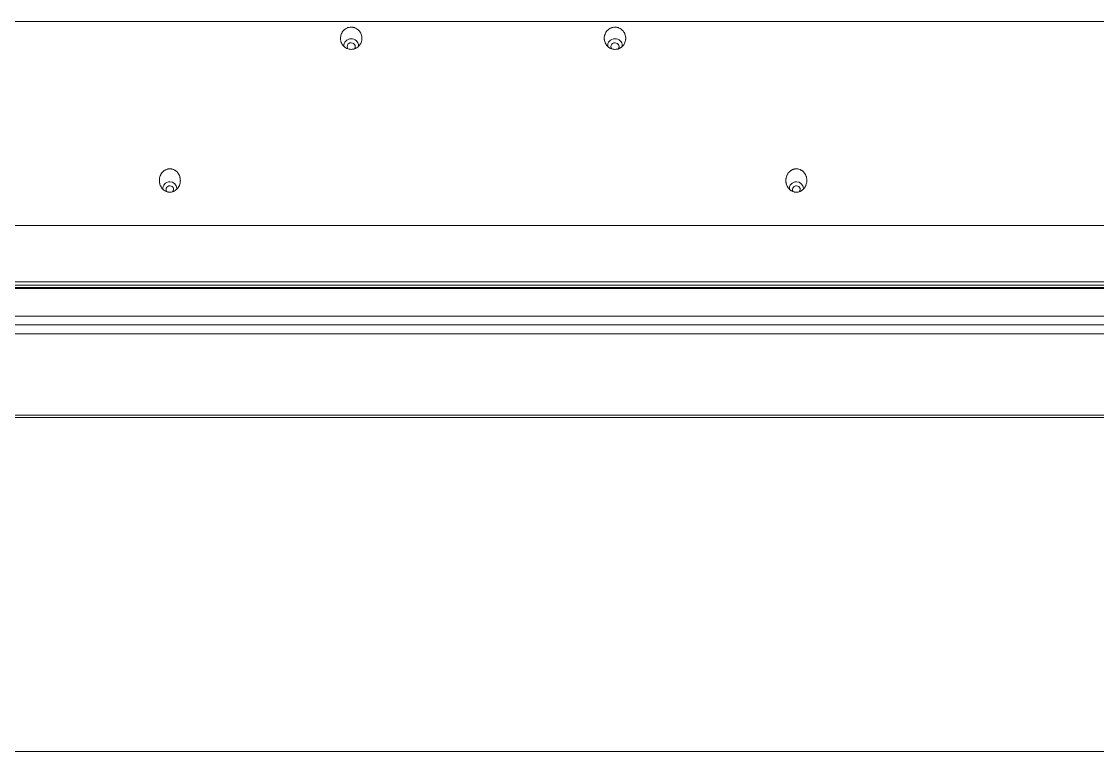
# Model space of a CAD drawing. Header units: inches. Extents: x 3778 to 56227, y -16914 to 35091.
# Drawn here: x 35297.5 to 35395.8, y -13182.3 to -13115.5 of the extents above; entities that cross this region are included whole.
import ezdxf

# ---------------------------------------------------------------- set-up
doc = ezdxf.new("R2010")
doc.units = ezdxf.units.IN
doc.header["$LTSCALE"] = 100
doc.header["$MEASUREMENT"] = 0
doc.layers.add('2-con', color=2, linetype='Continuous')
doc.layers.add('mark-B', color=2, linetype='Continuous', lineweight=20)

# ---------------------------------------------------------------- blocks, each defined once
blk = doc.blocks.new('무풍1way 일반')
at = {"layer": 'mark-B'}
for centre, major_axis, start_param, end_param in [((170.2, -411.115), (0.346, 0), 0, 0.853236), ((227.435, -411.115), (0.346, 0), 0, 0.853236), ((170.2, -411.212), (-0.641, 0), 6.096653, 6.283185), ((170.2, -411.212), (-0.641, 0), 0, 1.570794), ((170.2, -411.115), (0.346, 0), 2.380343, 6.283185), ((170.2, -411.212), (-0.641, 0), 1.570794, 3.288362), ((227.435, -411.212), (-0.641, 0), 6.096653, 6.283185), ((227.435, -411.212), (-0.641, 0), 0, 1.570794), ((227.435, -411.115), (0.346, 0), 2.380343, 6.283185), ((227.435, -411.212), (-0.641, 0), 1.570794, 3.288362), ((186.768, -424.256), (-0.666, 0), 6.14093, 6.283185), ((186.768, -424.256), (-0.666, 0), 0, 1.5708), ((186.768, -424.159), (0.372, 0), 2.493546, 6.283185), ((186.768, -424.256), (-0.666, 0), 1.570794, 3.290714), ((186.768, -424.159), (0.372, 0), 0, 0.633621), ((210.867, -424.256), (-0.666, 0), 6.14093, 6.283185), ((210.867, -424.256), (-0.666, 0), 0, 1.5708), ((210.867, -424.159), (0.372, 0), 2.493546, 6.283185), ((210.867, -424.256), (-0.666, 0), 1.570794, 3.290714), ((210.867, -424.159), (0.372, 0), 0, 0.633621)]:
    blk.add_ellipse(centre, major_axis=major_axis, ratio=0.913545, start_param=start_param, end_param=end_param, dxfattribs=at)
for points, knots in [([(0, -359.742), (38.018, -359.742), (114.054, -359.742), (209.1, -359.742), (285.136, -359.742), (342.163, -359.741), (389.686, -359.742), (422.952, -359.741), (441.961, -359.742), (451.465, -359.741), (456.218, -359.742)], [0, 0, 0, 0, 0.25, 0.5, 0.625, 0.75, 0.875, 0.9375, 0.96875, 1, 1, 1, 1]), ([(0, -359.742), (38.018, -359.742), (114.054, -359.742), (209.1, -359.742), (285.136, -359.742), (342.163, -359.741), (389.686, -359.742), (422.952, -359.741), (441.961, -359.742), (451.465, -359.741), (456.218, -359.742)], [0, 0, 0, 0, 0.25, 0.5, 0.625, 0.75, 0.875, 0.9375, 0.96875, 1, 1, 1, 1]), ([(425.154, -390.476), (420.725, -390.476), (411.868, -390.476), (394.153, -390.476), (363.152, -390.476), (301.151, -390.476), (177.147, -390.476), (70.859, -390.476), (0, -390.476)], [0, 0, 0, 0, 0.03125, 0.0625, 0.125, 0.25, 0.5, 1, 1, 1, 1]), ([(425.154, -390.476), (420.725, -390.476), (411.868, -390.476), (394.153, -390.476), (363.152, -390.476), (301.151, -390.476), (177.147, -390.476), (70.859, -390.476), (0, -390.476)], [0, 0, 0, 0, 0.03125, 0.0625, 0.125, 0.25, 0.5, 1, 1, 1, 1]), ([(426.717, -397.903), (422.272, -397.899), (413.382, -397.903), (395.603, -397.901), (364.488, -397.902), (302.258, -397.902), (213.359, -397.903), (106.679, -397.903), (35.56, -397.903), (0, -397.903)], [0, 0, 0, 0, 0.03125, 0.0625, 0.125, 0.25, 0.5, 0.75, 1, 1, 1, 1]), ([(426.717, -397.903), (422.272, -397.899), (413.382, -397.903), (395.603, -397.901), (364.488, -397.902), (302.258, -397.902), (213.359, -397.903), (106.679, -397.903), (35.56, -397.903), (0, -397.903)], [0, 0, 0, 0, 0.03125, 0.0625, 0.125, 0.25, 0.5, 0.75, 1, 1, 1, 1]), ([(0, -398.738), (71.149, -398.738), (142.298, -398.738), (249.021, -398.738), (284.595, -398.738), (337.957, -398.738), (355.744, -398.738), (382.425, -398.738), (391.319, -398.738), (404.659, -398.738), (409.106, -398.738), (418, -398.738), (422.446, -398.738), (426.893, -398.738)], [0, 0, 0, 0, 0.5, 0.5, 0.75, 0.75, 0.875, 0.875, 0.9375, 0.9375, 0.96875, 0.96875, 1, 1, 1, 1]), ([(0, -398.738), (71.149, -398.738), (142.298, -398.738), (249.021, -398.738), (284.595, -398.738), (337.957, -398.738), (355.744, -398.738), (382.425, -398.738), (391.319, -398.738), (404.659, -398.738), (409.106, -398.738), (418, -398.738), (422.446, -398.738), (426.893, -398.738)], [0, 0, 0, 0, 0.5, 0.5, 0.75, 0.75, 0.875, 0.875, 0.9375, 0.9375, 0.96875, 0.96875, 1, 1, 1, 1]), ([(0, -402.051), (71.149, -402.051), (142.297, -402.051), (249.02, -402.051), (284.594, -402.051), (337.956, -402.051), (355.743, -402.051), (382.423, -402.051), (391.317, -402.051), (404.657, -402.051), (409.104, -402.051), (417.998, -402.051), (422.445, -402.051), (426.891, -402.051)], [0, 0, 0, 0, 0.5, 0.5, 0.75, 0.75, 0.875, 0.875, 0.9375, 0.9375, 0.96875, 0.96875, 1, 1, 1, 1]), ([(426.888, -402.138), (422.442, -402.138), (417.995, -402.138), (409.101, -402.138), (404.655, -402.138), (391.314, -402.138), (382.421, -402.138), (355.74, -402.138), (337.953, -402.138), (284.592, -402.138), (249.018, -402.138), (142.296, -402.138), (71.148, -402.138), (0, -402.138)], [0, 0, 0, 0, 0.03125, 0.03125, 0.0625, 0.0625, 0.125, 0.125, 0.25, 0.25, 0.5, 0.5, 1, 1, 1, 1]), ([(169.322, -411.489), (169.329, -411.474), (169.335, -411.458), (169.349, -411.428), (169.363, -411.397), (169.378, -411.368), (169.395, -411.339), (169.403, -411.324), (169.447, -411.253), (169.487, -411.2), (169.543, -411.139), (169.555, -411.127), (169.579, -411.104), (169.591, -411.092), (169.628, -411.059), (169.68, -411.017), (169.75, -410.972), (169.794, -410.948), (169.824, -410.933), (169.839, -410.926), (169.916, -410.893), (169.979, -410.874), (170.061, -410.859), (170.078, -410.856), (170.111, -410.852), (170.128, -410.85), (170.178, -410.847), (170.244, -410.847), (170.31, -410.854), (170.359, -410.862), (170.375, -410.865), (170.408, -410.873), (170.424, -410.877), (170.504, -410.9), (170.565, -410.926), (170.652, -410.974), (170.68, -410.991), (170.721, -411.02), (170.735, -411.03), (170.761, -411.051), (170.774, -411.061), (170.836, -411.116), (170.882, -411.163), (170.942, -411.242), (170.962, -411.269), (170.988, -411.311), (170.997, -411.325), (171.014, -411.354), (171.022, -411.369), (171.06, -411.442), (171.085, -411.503), (171.114, -411.598), (171.123, -411.63), (171.134, -411.679), (171.137, -411.695), (171.143, -411.728), (171.145, -411.744), (171.157, -411.827), (171.16, -411.893), (171.157, -411.992), (171.154, -412.025), (171.148, -412.075), (171.146, -412.091), (171.141, -412.124), (171.138, -412.141), (171.121, -412.222), (171.102, -412.285), (171.072, -412.363), (171.066, -412.378), (171.052, -412.408), (171.045, -412.424), (171.022, -412.468), (171.006, -412.497), (170.954, -412.582), (170.914, -412.635), (170.823, -412.733), (170.773, -412.777), (170.692, -412.835), (170.664, -412.853), (170.606, -412.886), (170.576, -412.901), (170.515, -412.927), (170.484, -412.938), (170.436, -412.952), (170.42, -412.957), (170.388, -412.965), (170.371, -412.968), (170.289, -412.983), (170.223, -412.987), (170.123, -412.982), (170.09, -412.979), (170.024, -412.968), (169.992, -412.96), (169.896, -412.933), (169.835, -412.908), (169.762, -412.868), (169.748, -412.859), (169.719, -412.842), (169.705, -412.833), (169.664, -412.804), (169.638, -412.784), (169.563, -412.72), (169.518, -412.672), (169.466, -412.606), (169.456, -412.593), (169.437, -412.566), (169.428, -412.552), (169.401, -412.51), (169.385, -412.481), (169.339, -412.394), (169.314, -412.333), (169.289, -412.253), (169.285, -412.237), (169.276, -412.205), (169.272, -412.189), (169.262, -412.14), (169.256, -412.108), (169.243, -412.009), (169.24, -411.943), (169.243, -411.86), (169.244, -411.843), (169.246, -411.81), (169.248, -411.794), (169.254, -411.744), (169.259, -411.712), (169.279, -411.615), (169.298, -411.552), (169.322, -411.489)], [0, 0, 0, 0, 0.007812, 0.007812, 0.015625, 0.023437, 0.023437, 0.03125, 0.03125, 0.0625, 0.0625, 0.070312, 0.070312, 0.078125, 0.078125, 0.09375, 0.109375, 0.117187, 0.117187, 0.125, 0.125, 0.15625, 0.15625, 0.164062, 0.164062, 0.171875, 0.171875, 0.1875, 0.203125, 0.203125, 0.210937, 0.210937, 0.21875, 0.21875, 0.25, 0.25, 0.265625, 0.265625, 0.273437, 0.273437, 0.28125, 0.28125, 0.3125, 0.3125, 0.328125, 0.328125, 0.335937, 0.335937, 0.34375, 0.34375, 0.375, 0.375, 0.390625, 0.390625, 0.398437, 0.398437, 0.40625, 0.40625, 0.4375, 0.4375, 0.453125, 0.453125, 0.460937, 0.460937, 0.46875, 0.46875, 0.5, 0.5, 0.507812, 0.507812, 0.515625, 0.515625, 0.53125, 0.53125, 0.5625, 0.5625, 0.59375, 0.59375, 0.609375, 0.609375, 0.625, 0.625, 0.640625, 0.640625, 0.648437, 0.648437, 0.65625, 0.65625, 0.6875, 0.6875, 0.703125, 0.703125, 0.71875, 0.71875, 0.75, 0.75, 0.757812, 0.757812, 0.765625, 0.765625, 0.78125, 0.78125, 0.8125, 0.8125, 0.820312, 0.820312, 0.828125, 0.828125, 0.84375, 0.84375, 0.875, 0.875, 0.882812, 0.882812, 0.890625, 0.890625, 0.90625, 0.90625, 0.9375, 0.9375, 0.945312, 0.945312, 0.953125, 0.953125, 0.96875, 0.96875, 1, 1, 1, 1]), ([(226.558, -411.489), (226.564, -411.474), (226.57, -411.458), (226.584, -411.428), (226.598, -411.397), (226.614, -411.368), (226.63, -411.339), (226.639, -411.324), (226.683, -411.253), (226.722, -411.2), (226.779, -411.139), (226.79, -411.127), (226.814, -411.104), (226.826, -411.092), (226.864, -411.059), (226.916, -411.017), (226.985, -410.972), (227.029, -410.948), (227.059, -410.933), (227.074, -410.926), (227.151, -410.893), (227.215, -410.874), (227.296, -410.859), (227.313, -410.856), (227.346, -410.852), (227.363, -410.85), (227.413, -410.847), (227.479, -410.847), (227.545, -410.854), (227.594, -410.862), (227.61, -410.865), (227.643, -410.873), (227.659, -410.877), (227.74, -410.9), (227.801, -410.926), (227.887, -410.974), (227.915, -410.991), (227.956, -411.02), (227.97, -411.03), (227.996, -411.051), (228.009, -411.061), (228.072, -411.116), (228.117, -411.163), (228.178, -411.242), (228.197, -411.269), (228.224, -411.311), (228.233, -411.325), (228.249, -411.354), (228.257, -411.369), (228.295, -411.442), (228.32, -411.503), (228.35, -411.598), (228.358, -411.63), (228.369, -411.679), (228.372, -411.695), (228.378, -411.728), (228.381, -411.744), (228.392, -411.827), (228.395, -411.893), (228.392, -411.992), (228.389, -412.025), (228.384, -412.075), (228.381, -412.091), (228.376, -412.124), (228.373, -412.141), (228.356, -412.222), (228.338, -412.285), (228.307, -412.363), (228.301, -412.378), (228.287, -412.408), (228.28, -412.424), (228.258, -412.468), (228.242, -412.497), (228.189, -412.582), (228.149, -412.635), (228.058, -412.733), (228.008, -412.777), (227.927, -412.835), (227.899, -412.853), (227.841, -412.886), (227.811, -412.901), (227.75, -412.927), (227.719, -412.938), (227.671, -412.952), (227.655, -412.957), (227.623, -412.965), (227.607, -412.968), (227.524, -412.983), (227.458, -412.987), (227.359, -412.982), (227.326, -412.979), (227.259, -412.968), (227.227, -412.96), (227.132, -412.933), (227.071, -412.908), (226.997, -412.868), (226.983, -412.859), (226.955, -412.842), (226.941, -412.833), (226.9, -412.804), (226.874, -412.784), (226.799, -412.72), (226.753, -412.672), (226.702, -412.606), (226.692, -412.593), (226.672, -412.566), (226.663, -412.552), (226.636, -412.51), (226.62, -412.481), (226.575, -412.394), (226.549, -412.333), (226.525, -412.253), (226.52, -412.237), (226.512, -412.205), (226.508, -412.189), (226.497, -412.14), (226.491, -412.108), (226.478, -412.009), (226.475, -411.943), (226.478, -411.86), (226.479, -411.843), (226.482, -411.81), (226.483, -411.794), (226.489, -411.744), (226.495, -411.712), (226.515, -411.615), (226.533, -411.552), (226.558, -411.489)], [0, 0, 0, 0, 0.007813, 0.007813, 0.015625, 0.023438, 0.023438, 0.03125, 0.03125, 0.0625, 0.0625, 0.070313, 0.070313, 0.078125, 0.078125, 0.09375, 0.109375, 0.117188, 0.117188, 0.125, 0.125, 0.15625, 0.15625, 0.164063, 0.164063, 0.171875, 0.171875, 0.1875, 0.203125, 0.203125, 0.210938, 0.210938, 0.21875, 0.21875, 0.25, 0.25, 0.265625, 0.265625, 0.273438, 0.273438, 0.28125, 0.28125, 0.3125, 0.3125, 0.328125, 0.328125, 0.335938, 0.335938, 0.34375, 0.34375, 0.375, 0.375, 0.390625, 0.390625, 0.398438, 0.398438, 0.40625, 0.40625, 0.4375, 0.4375, 0.453125, 0.453125, 0.460938, 0.460938, 0.46875, 0.46875, 0.5, 0.5, 0.507813, 0.507813, 0.515625, 0.515625, 0.53125, 0.53125, 0.5625, 0.5625, 0.59375, 0.59375, 0.609375, 0.609375, 0.625, 0.625, 0.640625, 0.640625, 0.648438, 0.648438, 0.65625, 0.65625, 0.6875, 0.6875, 0.703125, 0.703125, 0.71875, 0.71875, 0.75, 0.75, 0.757813, 0.757813, 0.765625, 0.765625, 0.78125, 0.78125, 0.8125, 0.8125, 0.820313, 0.820313, 0.828125, 0.828125, 0.84375, 0.84375, 0.875, 0.875, 0.882813, 0.882813, 0.890625, 0.890625, 0.90625, 0.90625, 0.9375, 0.9375, 0.945313, 0.945313, 0.953125, 0.953125, 0.96875, 0.96875, 1, 1, 1, 1]), ([(185.945, -424.364), (185.963, -424.336), (185.982, -424.309), (186.022, -424.257), (186.043, -424.232), (186.11, -424.16), (186.159, -424.117), (186.226, -424.07), (186.239, -424.06), (186.267, -424.043), (186.281, -424.034), (186.324, -424.01), (186.382, -423.98), (186.443, -423.956), (186.506, -423.936), (186.537, -423.928), (186.635, -423.907), (186.7, -423.9), (186.798, -423.899), (186.83, -423.901), (186.88, -423.906), (186.896, -423.908), (186.929, -423.913), (186.945, -423.916), (187.025, -423.933), (187.087, -423.953), (187.162, -423.986), (187.177, -423.992), (187.207, -424.007), (187.221, -424.015), (187.264, -424.039), (187.292, -424.057), (187.372, -424.113), (187.421, -424.156), (187.477, -424.215), (187.489, -424.228), (187.51, -424.252), (187.52, -424.265), (187.55, -424.304), (187.588, -424.357), (187.628, -424.427), (187.649, -424.471), (187.663, -424.501), (187.669, -424.516), (187.699, -424.593), (187.717, -424.655), (187.736, -424.75), (187.74, -424.783), (187.747, -424.847), (187.748, -424.88), (187.749, -424.978), (187.743, -425.043), (187.725, -425.138), (187.718, -425.17), (187.7, -425.233), (187.69, -425.264), (187.655, -425.355), (187.626, -425.413), (187.582, -425.482), (187.573, -425.496), (187.554, -425.523), (187.545, -425.536), (187.515, -425.575), (187.472, -425.625), (187.414, -425.681), (187.376, -425.712), (187.35, -425.733), (187.337, -425.743), (187.27, -425.79), (187.213, -425.822), (187.123, -425.862), (187.093, -425.873), (187.03, -425.894), (186.998, -425.902), (186.902, -425.923), (186.837, -425.93), (186.754, -425.93), (186.738, -425.929), (186.705, -425.928), (186.688, -425.927), (186.64, -425.922), (186.575, -425.912), (186.512, -425.895), (186.449, -425.876), (186.418, -425.864), (186.328, -425.825), (186.271, -425.793), (186.191, -425.737), (186.165, -425.717), (186.115, -425.674), (186.091, -425.651), (186.024, -425.581), (185.984, -425.529), (185.94, -425.461), (185.932, -425.447), (185.915, -425.418), (185.908, -425.404), (185.885, -425.36), (185.872, -425.33), (185.836, -425.24), (185.818, -425.178), (185.803, -425.098), (185.8, -425.081), (185.796, -425.049), (185.794, -425.033), (185.789, -424.984), (185.786, -424.92), (185.79, -424.839), (185.795, -424.79), (185.8, -424.758), (185.802, -424.742), (185.817, -424.661), (185.835, -424.599), (185.882, -424.478), (185.911, -424.42), (185.945, -424.364)], [0, 0, 0, 0, 0.015625, 0.015625, 0.03125, 0.03125, 0.0625, 0.0625, 0.070312, 0.070312, 0.078125, 0.078125, 0.09375, 0.109375, 0.109375, 0.125, 0.125, 0.15625, 0.15625, 0.171875, 0.171875, 0.179687, 0.179687, 0.1875, 0.1875, 0.21875, 0.21875, 0.226562, 0.226562, 0.234375, 0.234375, 0.25, 0.25, 0.28125, 0.28125, 0.289062, 0.289062, 0.296875, 0.296875, 0.3125, 0.328125, 0.335937, 0.335937, 0.34375, 0.34375, 0.375, 0.375, 0.390625, 0.390625, 0.40625, 0.40625, 0.4375, 0.4375, 0.453125, 0.453125, 0.46875, 0.46875, 0.5, 0.5, 0.507812, 0.507812, 0.515625, 0.515625, 0.53125, 0.546875, 0.554687, 0.554687, 0.5625, 0.5625, 0.59375, 0.59375, 0.609375, 0.609375, 0.625, 0.625, 0.65625, 0.65625, 0.664062, 0.664062, 0.671875, 0.671875, 0.6875, 0.703125, 0.703125, 0.71875, 0.71875, 0.75, 0.75, 0.765625, 0.765625, 0.78125, 0.78125, 0.8125, 0.8125, 0.820312, 0.820312, 0.828125, 0.828125, 0.84375, 0.84375, 0.875, 0.875, 0.882812, 0.882812, 0.890625, 0.890625, 0.90625, 0.921875, 0.929687, 0.929687, 0.9375, 0.9375, 0.96875, 0.96875, 1, 1, 1, 1]), ([(210.045, -424.364), (210.062, -424.336), (210.081, -424.309), (210.121, -424.257), (210.142, -424.232), (210.209, -424.16), (210.258, -424.117), (210.325, -424.07), (210.338, -424.06), (210.366, -424.043), (210.38, -424.034), (210.423, -424.01), (210.482, -423.98), (210.543, -423.956), (210.605, -423.936), (210.637, -423.928), (210.734, -423.907), (210.799, -423.9), (210.897, -423.899), (210.93, -423.901), (210.979, -423.906), (210.995, -423.908), (211.028, -423.913), (211.044, -423.916), (211.124, -423.933), (211.186, -423.953), (211.261, -423.986), (211.276, -423.992), (211.306, -424.007), (211.32, -424.015), (211.363, -424.039), (211.391, -424.057), (211.471, -424.113), (211.52, -424.156), (211.577, -424.215), (211.588, -424.228), (211.609, -424.252), (211.619, -424.265), (211.649, -424.304), (211.687, -424.357), (211.727, -424.427), (211.748, -424.471), (211.762, -424.501), (211.768, -424.516), (211.798, -424.593), (211.816, -424.655), (211.835, -424.75), (211.839, -424.783), (211.846, -424.847), (211.847, -424.88), (211.848, -424.978), (211.842, -425.043), (211.824, -425.138), (211.817, -425.17), (211.799, -425.233), (211.789, -425.264), (211.754, -425.355), (211.725, -425.413), (211.681, -425.482), (211.672, -425.496), (211.653, -425.523), (211.644, -425.536), (211.614, -425.575), (211.571, -425.625), (211.513, -425.681), (211.475, -425.712), (211.449, -425.733), (211.436, -425.743), (211.369, -425.79), (211.312, -425.822), (211.222, -425.862), (211.192, -425.873), (211.129, -425.894), (211.097, -425.902), (211.001, -425.923), (210.936, -425.93), (210.853, -425.93), (210.837, -425.929), (210.804, -425.928), (210.788, -425.927), (210.739, -425.922), (210.674, -425.912), (210.611, -425.895), (210.548, -425.876), (210.517, -425.864), (210.427, -425.825), (210.37, -425.793), (210.29, -425.737), (210.264, -425.717), (210.214, -425.674), (210.19, -425.651), (210.123, -425.581), (210.083, -425.529), (210.039, -425.461), (210.031, -425.447), (210.015, -425.418), (210.007, -425.404), (209.985, -425.36), (209.971, -425.33), (209.936, -425.24), (209.918, -425.178), (209.902, -425.098), (209.9, -425.081), (209.895, -425.049), (209.893, -425.033), (209.888, -424.984), (209.885, -424.92), (209.889, -424.839), (209.894, -424.79), (209.899, -424.758), (209.901, -424.742), (209.916, -424.661), (209.934, -424.599), (209.981, -424.478), (210.01, -424.42), (210.045, -424.364)], [0, 0, 0, 0, 0.015625, 0.015625, 0.03125, 0.03125, 0.0625, 0.0625, 0.070312, 0.070312, 0.078125, 0.078125, 0.09375, 0.109375, 0.109375, 0.125, 0.125, 0.15625, 0.15625, 0.171875, 0.171875, 0.179687, 0.179687, 0.1875, 0.1875, 0.21875, 0.21875, 0.226562, 0.226562, 0.234375, 0.234375, 0.25, 0.25, 0.28125, 0.28125, 0.289062, 0.289062, 0.296875, 0.296875, 0.3125, 0.328125, 0.335937, 0.335937, 0.34375, 0.34375, 0.375, 0.375, 0.390625, 0.390625, 0.40625, 0.40625, 0.4375, 0.4375, 0.453125, 0.453125, 0.46875, 0.46875, 0.5, 0.5, 0.507812, 0.507812, 0.515625, 0.515625, 0.53125, 0.546875, 0.554687, 0.554687, 0.5625, 0.5625, 0.59375, 0.59375, 0.609375, 0.609375, 0.625, 0.625, 0.65625, 0.65625, 0.664062, 0.664062, 0.671875, 0.671875, 0.6875, 0.703125, 0.703125, 0.71875, 0.71875, 0.75, 0.75, 0.765625, 0.765625, 0.78125, 0.78125, 0.8125, 0.8125, 0.820312, 0.820312, 0.828125, 0.828125, 0.84375, 0.84375, 0.875, 0.875, 0.882812, 0.882812, 0.890625, 0.890625, 0.90625, 0.921875, 0.929687, 0.929687, 0.9375, 0.9375, 0.96875, 0.96875, 1, 1, 1, 1])]:
    blk.add_open_spline(points, degree=3, knots=knots, dxfattribs=at)
for points, degree in [([(0, -390.265), (141.718, -390.265), (283.436, -390.265), (425.154, -390.265)], 3), ([(0, -390.265), (141.718, -390.265), (283.436, -390.265), (425.154, -390.265)], 3), ([(0, -399.521), (213.447, -399.52), (426.893, -399.523)], 2), ([(0, -399.521), (213.447, -399.52), (426.893, -399.523)], 2), ([(0, -402.344), (142.446, -402.344), (284.892, -402.344), (427.338, -402.344)], 3), ([(427.338, -402.661), (284.892, -402.661), (142.446, -402.661), (0, -402.661)], 3), ([(436.515, -407.818), (291.01, -407.818), (145.505, -407.818), (0, -407.818)], 3), ([(439.257, -426.445), (292.838, -426.445), (146.419, -426.445), (0, -426.445)], 3)]:
    blk.add_open_spline(points, degree=degree, dxfattribs=at)
blk = doc.blocks.new('dpdjzjs')
at = {"layer": 'mark-B', "rotation": 180}
blk.add_blockref('무풍1way 일반', (171509.31, 88288.448), dxfattribs=at)

msp = doc.modelspace()

# ---------------------------------------------------------------- block references
at = {"layer": '2-con'}
msp.add_blockref('dpdjzjs', (-135970.865, -101830.442), dxfattribs=at)

doc.saveas('drawing.dxf')
